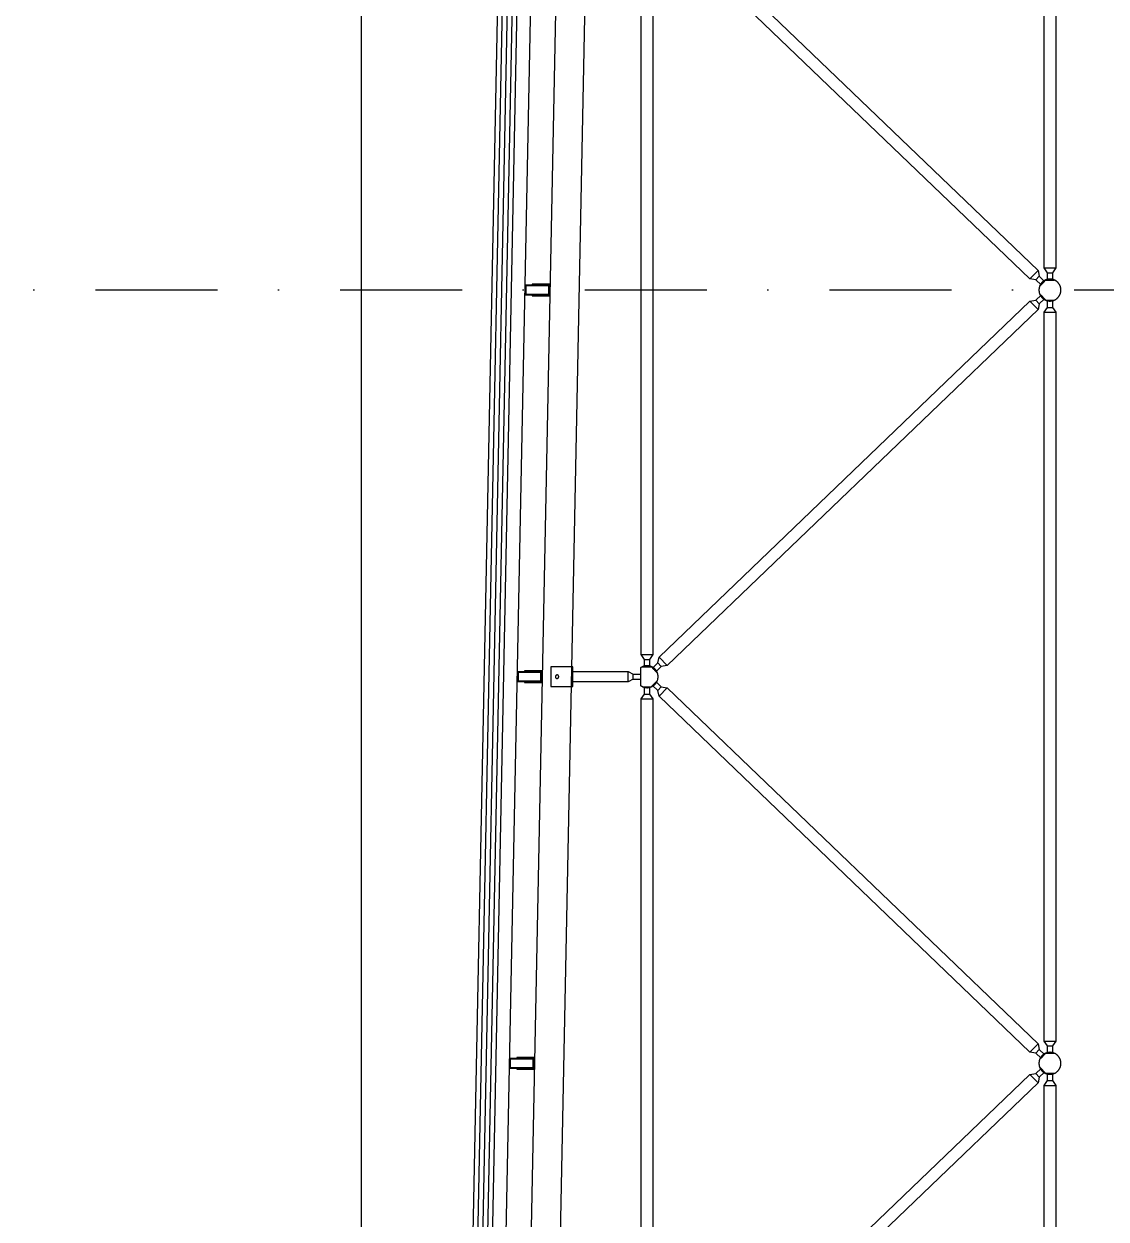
# Model space of a CAD drawing. Header units: centimetres. Extents: x 26569 to 160723, y -3143 to 14565.
# Drawn here: x 45712.4 to 45934, y 2597.7 to 2842.4 of the extents above; entities that cross this region are included whole.
import ezdxf

# ---------------------------------------------------------------- set-up
doc = ezdxf.new("R2010")
doc.units = ezdxf.units.CM
doc.header["$LTSCALE"] = 100
doc.linetypes.add('DASHDOT2', pattern=[0.5, 0.25, -0.125, 0, -0.125])
doc.linetypes.add('HIDDEN', pattern=[9.525, 6.35, -3.175])
for name, color, linetype in [('A-ANNO-GRID', 155, 'DASHDOT2'), ('A-ELEV-01', 255, 'Continuous'), ('A-ELEV-02', 253, 'Continuous'), ('A-WALL-INSL', 249, 'Continuous'), ('A-WALL-SNWPNL', 200, 'Continuous'), ('S-STEL', 3, 'Continuous')]:
    doc.layers.add(name, color=color, linetype=linetype)
doc.linetypes.add('BATTING', pattern='A,0.00254,-2.54,[134,ltypeshp.shx,S=2.54,R=0,X=-2.54,Y=0],-5.08,[134,ltypeshp.shx,S=2.54,R=180,X=2.54,Y=0],-2.54', length=10.16254)

msp = doc.modelspace()

# ---------------------------------------------------------------- linework, layer by layer
at = {"layer": 'A-ANNO-GRID'}
msp.add_line((45476.53, 2787.91), (46260.77, 2787.91), dxfattribs=at)
at = {"layer": 'A-ELEV-01'}
for points in [[(45795.99, 1837.9), (45823.74, 3225.4)], [(45802.73, 1917.32), (45828.1, 3185.74)], [(45808.73, 1917.32), (45834.1, 3185.74)]]:
    msp.add_lwpolyline(points, dxfattribs=at)
at = {"layer": 'A-ELEV-02'}
msp.add_line((45781.49, 383.1), (45781.49, 3292.7), dxfattribs=at)
for points in [[(45921.99, 2789.95), (45921.99, 2791.45), (45921.28, 2792.45), (45921.28, 2941.68), (45921.99, 2942.68), (45921.99, 2944.18)], [(45922.99, 2944.18), (45922.99, 2942.68), (45923.7, 2941.68), (45923.7, 2792.45), (45922.99, 2791.45), (45922.99, 2789.95)], [(45841.82, 2866.01), (45842.9, 2864.97), (45844.11, 2864.79), (45920.05, 2791.92), (45920.28, 2790.72), (45921.36, 2789.68), (45920.67, 2788.96), (45919.58, 2790), (45918.37, 2790.18), (45842.44, 2863.04), (45842.21, 2864.25), (45841.13, 2865.29)], [(45839.49, 2710.78), (45839.49, 2712.28), (45838.78, 2713.28), (45838.78, 2862.52), (45839.49, 2863.52), (45839.49, 2865.02)], [(45840.49, 2865.02), (45840.49, 2863.52), (45841.2, 2862.52), (45841.2, 2713.28), (45840.49, 2712.28), (45840.49, 2710.78)], [(45921.28, 2792.45), (45923.7, 2792.45)], [(45918.37, 2790.18), (45920.05, 2791.92)], [(45919.58, 2790), (45920.28, 2790.72)], [(45920.37, 2788.65), (45921.66, 2789.99)], [(45921.56, 2789.95), (45923.42, 2789.95)], [(45921.99, 2791.45), (45922.99, 2791.45)], [(45817.14, 2788.95), (45817.14, 2789.1)], [(45817.84, 2788.95), (45817.84, 2789.1)], [(45817.14, 2786.7), (45817.14, 2786.85)], [(45817.84, 2786.7), (45817.84, 2786.85)], [(45918.37, 2785.62), (45920.05, 2783.88)], [(45919.58, 2785.8), (45920.28, 2785.08)], [(45920.37, 2787.15), (45921.66, 2785.81)], [(45921.99, 2631.62), (45921.99, 2633.12), (45921.28, 2634.12), (45921.28, 2783.35), (45921.99, 2784.35), (45921.99, 2785.85)], [(45921.56, 2785.85), (45923.42, 2785.85)], [(45922.99, 2785.85), (45922.99, 2784.35), (45923.7, 2783.35), (45923.7, 2634.12), (45922.99, 2633.12), (45922.99, 2631.62)], [(45921.28, 2783.35), (45923.7, 2783.35)], [(45921.99, 2784.35), (45922.99, 2784.35)], [(45838.78, 2713.28), (45841.2, 2713.28)], [(45839.49, 2712.28), (45840.49, 2712.28)], [(45842.21, 2711.55), (45842.9, 2710.83)], [(45842.44, 2712.75), (45844.11, 2711.01)], [(45815.56, 2709.78), (45815.56, 2709.93)], [(45816.26, 2709.78), (45816.26, 2709.93)], [(45824.81, 2709.79), (45836.14, 2709.79)], [(45836.14, 2709.79), (45837.14, 2709.23)], [(45836.14, 2707.67), (45836.14, 2709.79)], [(45837.14, 2709.23), (45838.64, 2709.23)], [(45837.14, 2708.23), (45837.14, 2709.23)], [(45838.64, 2706.93), (45838.7, 2706.89), (45838.76, 2706.85), (45838.83, 2706.81), (45838.89, 2706.77), (45838.96, 2706.73), (45839.03, 2706.7), (45839.1, 2706.67), (45839.17, 2706.64), (45839.25, 2706.61), (45839.28, 2706.6), (45839.32, 2706.58), (45839.36, 2706.57), (45839.4, 2706.56), (45839.44, 2706.55), (45839.48, 2706.54), (45839.51, 2706.53), (45839.55, 2706.53), (45839.59, 2706.52), (45839.63, 2706.51), (45839.67, 2706.51), (45839.71, 2706.5), (45839.75, 2706.5), (45839.79, 2706.49), (45839.83, 2706.49), (45839.87, 2706.49), (45839.91, 2706.48), (45839.95, 2706.48), (45839.99, 2706.48), (45840.03, 2706.48), (45840.07, 2706.48), (45840.11, 2706.49), (45840.15, 2706.49), (45840.19, 2706.49), (45840.23, 2706.5), (45840.27, 2706.5), (45840.31, 2706.5), (45840.34, 2706.51), (45840.42, 2706.52), (45840.5, 2706.54), (45840.57, 2706.56), (45840.65, 2706.58), (45840.72, 2706.6), (45840.79, 2706.63), (45840.86, 2706.66), (45840.93, 2706.69), (45841, 2706.72), (45841.06, 2706.75), (45841.13, 2706.79), (45841.19, 2706.83), (45841.26, 2706.87), (45841.32, 2706.92), (45841.38, 2706.96), (45841.44, 2707.01), (45841.5, 2707.06), (45841.56, 2707.12), (45841.59, 2707.15), (45841.61, 2707.17), (45841.64, 2707.2), (45841.67, 2707.23), (45841.69, 2707.26), (45841.72, 2707.29), (45841.74, 2707.32), (45841.77, 2707.35), (45841.79, 2707.39), (45841.82, 2707.42), (45841.84, 2707.45), (45841.86, 2707.48), (45841.88, 2707.52), (45841.91, 2707.55), (45841.93, 2707.58), (45841.95, 2707.62), (45841.97, 2707.65), (45841.99, 2707.69), (45842, 2707.72), (45842.02, 2707.76), (45842.04, 2707.8), (45842.05, 2707.83), (45842.07, 2707.87), (45842.08, 2707.91), (45842.1, 2707.94), (45842.11, 2707.98), (45842.13, 2708.02), (45842.14, 2708.05), (45842.16, 2708.13), (45842.18, 2708.21), (45842.2, 2708.28), (45842.21, 2708.36), (45842.22, 2708.43), (45842.23, 2708.51), (45842.24, 2708.58), (45842.24, 2708.66), (45842.24, 2708.73), (45842.24, 2708.81), (45842.24, 2708.88), (45842.23, 2708.96), (45842.22, 2709.03), (45842.21, 2709.11), (45842.2, 2709.18), (45842.18, 2709.26), (45842.16, 2709.34), (45842.14, 2709.41), (45842.13, 2709.45), (45842.11, 2709.49), (45842.1, 2709.52), (45842.08, 2709.56), (45842.07, 2709.6), (45842.05, 2709.63), (45842.04, 2709.67), (45842.02, 2709.71), (45842, 2709.74), (45841.99, 2709.78), (45841.97, 2709.81), (45841.95, 2709.85), (45841.93, 2709.88), (45841.91, 2709.92), (45841.88, 2709.95), (45841.86, 2709.98), (45841.84, 2710.02), (45841.82, 2710.05), (45841.79, 2710.08), (45841.77, 2710.11), (45841.74, 2710.14), (45841.72, 2710.17), (45841.69, 2710.2), (45841.67, 2710.23), (45841.64, 2710.26), (45841.61, 2710.29), (45841.59, 2710.32), (45841.56, 2710.35), (45841.5, 2710.4), (45841.44, 2710.45), (45841.38, 2710.5), (45841.32, 2710.55), (45841.26, 2710.59), (45841.19, 2710.63), (45841.13, 2710.67), (45841.06, 2710.71), (45841, 2710.75), (45840.93, 2710.78), (45840.86, 2710.81), (45840.79, 2710.84), (45840.72, 2710.86), (45840.65, 2710.89), (45840.57, 2710.91), (45840.5, 2710.93), (45840.42, 2710.94), (45840.34, 2710.96), (45840.31, 2710.96), (45840.27, 2710.97), (45840.23, 2710.97), (45840.19, 2710.97), (45840.15, 2710.98), (45840.11, 2710.98), (45840.07, 2710.98), (45840.03, 2710.98), (45839.99, 2710.98), (45839.95, 2710.98), (45839.91, 2710.98), (45839.87, 2710.98), (45839.83, 2710.98), (45839.79, 2710.97), (45839.75, 2710.97), (45839.71, 2710.97), (45839.67, 2710.96), (45839.63, 2710.95), (45839.59, 2710.95), (45839.55, 2710.94), (45839.51, 2710.93), (45839.48, 2710.92), (45839.44, 2710.91), (45839.4, 2710.9), (45839.36, 2710.89), (45839.32, 2710.88), (45839.28, 2710.87), (45839.25, 2710.86), (45839.17, 2710.83), (45839.1, 2710.8), (45839.03, 2710.77), (45838.96, 2710.73), (45838.89, 2710.7), (45838.83, 2710.66), (45838.76, 2710.62), (45838.7, 2710.58), (45838.64, 2710.53)], [(45838.64, 2710.53), (45838.64, 2706.93)], [(45839.06, 2710.78), (45840.92, 2710.78)], [(45840.83, 2710.82), (45842.11, 2709.48)], [(45815.56, 2707.53), (45815.56, 2707.68)], [(45816.26, 2707.53), (45816.26, 2707.68)], [(45836.14, 2707.67), (45824.81, 2707.67)], [(45837.14, 2708.23), (45836.14, 2707.67)], [(45837.14, 2708.23), (45838.64, 2708.23)], [(45839.49, 2552.45), (45839.49, 2553.95), (45838.78, 2554.95), (45838.78, 2704.18), (45839.49, 2705.18), (45839.49, 2706.68)], [(45839.06, 2706.68), (45840.92, 2706.68)], [(45840.49, 2706.68), (45840.49, 2705.18), (45841.2, 2704.18), (45841.2, 2554.95), (45840.49, 2553.95), (45840.49, 2552.45)], [(45840.83, 2706.64), (45842.11, 2707.98)], [(45842.21, 2705.91), (45842.9, 2706.64)], [(45838.78, 2704.18), (45841.2, 2704.18)], [(45839.49, 2705.18), (45840.49, 2705.18)], [(45842.44, 2704.71), (45844.11, 2706.45)], [(45918.37, 2631.85), (45920.05, 2633.59)], [(45921.28, 2634.12), (45923.7, 2634.12)], [(45813.98, 2630.62), (45813.98, 2630.77)], [(45814.68, 2630.62), (45814.68, 2630.77)], [(45919.58, 2631.66), (45920.28, 2632.38)], [(45920.37, 2630.32), (45921.66, 2631.65)], [(45921.56, 2631.62), (45923.42, 2631.62)], [(45921.99, 2633.12), (45922.99, 2633.12)], [(45813.98, 2628.37), (45813.98, 2628.52)], [(45814.68, 2628.37), (45814.68, 2628.52)], [(45920.37, 2628.82), (45921.66, 2627.48)], [(45918.37, 2627.29), (45920.05, 2625.54)], [(45919.58, 2627.47), (45920.28, 2626.75)], [(45921.99, 2473.28), (45921.99, 2474.78), (45921.28, 2475.78), (45921.28, 2625.02), (45921.99, 2626.02), (45921.99, 2627.52)], [(45921.56, 2627.52), (45923.42, 2627.52)], [(45921.99, 2626.02), (45922.99, 2626.02)], [(45922.99, 2627.52), (45922.99, 2626.02), (45923.7, 2625.02), (45923.7, 2475.78), (45922.99, 2474.78), (45922.99, 2473.28)], [(45921.28, 2625.02), (45923.7, 2625.02)]]:
    msp.add_lwpolyline(points, dxfattribs=at)
for points in [[(45922.49, 2790.15), (45922.44, 2790.15), (45922.39, 2790.15), (45922.34, 2790.14), (45922.29, 2790.14), (45922.24, 2790.14), (45922.19, 2790.13), (45922.13, 2790.12), (45922.08, 2790.11), (45922.03, 2790.1), (45921.98, 2790.09), (45921.93, 2790.08), (45921.87, 2790.06), (45921.82, 2790.05), (45921.77, 2790.03), (45921.72, 2790.01), (45921.66, 2789.99), (45921.61, 2789.97), (45921.56, 2789.95), (45921.51, 2789.92), (45921.46, 2789.9), (45921.41, 2789.87), (45921.36, 2789.84), (45921.31, 2789.81), (45921.26, 2789.78), (45921.21, 2789.75), (45921.17, 2789.72), (45921.12, 2789.68), (45921.07, 2789.65), (45921.03, 2789.61), (45920.99, 2789.57), (45920.94, 2789.53), (45920.9, 2789.49), (45920.86, 2789.45), (45920.82, 2789.41), (45920.78, 2789.36), (45920.75, 2789.32), (45920.71, 2789.27), (45920.67, 2789.23), (45920.64, 2789.18), (45920.61, 2789.13), (45920.58, 2789.08), (45920.55, 2789.03), (45920.52, 2788.98), (45920.49, 2788.93), (45920.47, 2788.88), (45920.44, 2788.83), (45920.42, 2788.78), (45920.4, 2788.73), (45920.38, 2788.68), (45920.36, 2788.62), (45920.34, 2788.57), (45920.33, 2788.52), (45920.31, 2788.47), (45920.3, 2788.41), (45920.29, 2788.36), (45920.28, 2788.31), (45920.27, 2788.26), (45920.26, 2788.2), (45920.26, 2788.15), (45920.25, 2788.1), (45920.25, 2788.05), (45920.24, 2788), (45920.24, 2787.95), (45920.24, 2787.9), (45920.24, 2787.85), (45920.24, 2787.8), (45920.25, 2787.75), (45920.25, 2787.7), (45920.26, 2787.65), (45920.26, 2787.59), (45920.27, 2787.54), (45920.28, 2787.49), (45920.29, 2787.44), (45920.3, 2787.39), (45920.31, 2787.33), (45920.33, 2787.28), (45920.34, 2787.23), (45920.36, 2787.18), (45920.38, 2787.12), (45920.4, 2787.07), (45920.42, 2787.02), (45920.44, 2786.97), (45920.47, 2786.92), (45920.49, 2786.87), (45920.52, 2786.82), (45920.55, 2786.77), (45920.58, 2786.72), (45920.61, 2786.67), (45920.64, 2786.62), (45920.67, 2786.57), (45920.71, 2786.53), (45920.75, 2786.48), (45920.78, 2786.44), (45920.82, 2786.39), (45920.86, 2786.35), (45920.9, 2786.31), (45920.94, 2786.27), (45920.99, 2786.23), (45921.03, 2786.19), (45921.07, 2786.15), (45921.12, 2786.12), (45921.17, 2786.08), (45921.21, 2786.05), (45921.26, 2786.02), (45921.31, 2785.99), (45921.36, 2785.96), (45921.41, 2785.93), (45921.46, 2785.9), (45921.51, 2785.88), (45921.56, 2785.85), (45921.61, 2785.83), (45921.66, 2785.81), (45921.72, 2785.79), (45921.77, 2785.77), (45921.82, 2785.75), (45921.87, 2785.74), (45921.93, 2785.72), (45921.98, 2785.71), (45922.03, 2785.7), (45922.08, 2785.69), (45922.13, 2785.68), (45922.19, 2785.67), (45922.24, 2785.66), (45922.29, 2785.66), (45922.34, 2785.65), (45922.39, 2785.65), (45922.44, 2785.65), (45922.49, 2785.65), (45922.54, 2785.65), (45922.59, 2785.65), (45922.64, 2785.65), (45922.69, 2785.66), (45922.75, 2785.66), (45922.8, 2785.67), (45922.85, 2785.68), (45922.9, 2785.69), (45922.95, 2785.7), (45923.01, 2785.71), (45923.06, 2785.72), (45923.11, 2785.74), (45923.16, 2785.75), (45923.22, 2785.77), (45923.27, 2785.79), (45923.32, 2785.81), (45923.37, 2785.83), (45923.42, 2785.85), (45923.47, 2785.88), (45923.53, 2785.9), (45923.58, 2785.93), (45923.63, 2785.96), (45923.67, 2785.99), (45923.72, 2786.02), (45923.77, 2786.05), (45923.82, 2786.08), (45923.86, 2786.12), (45923.91, 2786.15), (45923.95, 2786.19), (45924, 2786.23), (45924.04, 2786.27), (45924.08, 2786.31), (45924.12, 2786.35), (45924.16, 2786.39), (45924.2, 2786.44), (45924.24, 2786.48), (45924.27, 2786.53), (45924.31, 2786.57), (45924.34, 2786.62), (45924.38, 2786.67), (45924.41, 2786.72), (45924.44, 2786.77), (45924.46, 2786.82), (45924.49, 2786.87), (45924.52, 2786.92), (45924.54, 2786.97), (45924.56, 2787.02), (45924.58, 2787.07), (45924.6, 2787.12), (45924.62, 2787.18), (45924.64, 2787.23), (45924.66, 2787.28), (45924.67, 2787.33), (45924.68, 2787.39), (45924.69, 2787.44), (45924.7, 2787.49), (45924.71, 2787.54), (45924.72, 2787.59), (45924.73, 2787.65), (45924.73, 2787.7), (45924.74, 2787.75), (45924.74, 2787.8), (45924.74, 2787.85), (45924.74, 2787.9), (45924.74, 2787.95), (45924.74, 2788), (45924.74, 2788.05), (45924.73, 2788.1), (45924.73, 2788.15), (45924.72, 2788.2), (45924.71, 2788.26), (45924.7, 2788.31), (45924.69, 2788.36), (45924.68, 2788.41), (45924.67, 2788.47), (45924.66, 2788.52), (45924.64, 2788.57), (45924.62, 2788.62), (45924.6, 2788.68), (45924.58, 2788.73), (45924.56, 2788.78), (45924.54, 2788.83), (45924.52, 2788.88), (45924.49, 2788.93), (45924.46, 2788.98), (45924.44, 2789.03), (45924.41, 2789.08), (45924.38, 2789.13), (45924.34, 2789.18), (45924.31, 2789.23), (45924.27, 2789.27), (45924.24, 2789.32), (45924.2, 2789.36), (45924.16, 2789.41), (45924.12, 2789.45), (45924.08, 2789.49), (45924.04, 2789.53), (45924, 2789.57), (45923.95, 2789.61), (45923.91, 2789.65), (45923.86, 2789.68), (45923.82, 2789.72), (45923.77, 2789.75), (45923.72, 2789.78), (45923.67, 2789.81), (45923.63, 2789.84), (45923.58, 2789.87), (45923.53, 2789.9), (45923.47, 2789.92), (45923.42, 2789.95), (45923.37, 2789.97), (45923.32, 2789.99), (45923.27, 2790.01), (45923.22, 2790.03), (45923.16, 2790.05), (45923.11, 2790.06), (45923.06, 2790.08), (45923.01, 2790.09), (45922.95, 2790.1), (45922.9, 2790.11), (45922.85, 2790.12), (45922.8, 2790.13), (45922.75, 2790.14), (45922.69, 2790.14), (45922.64, 2790.14), (45922.59, 2790.15), (45922.54, 2790.15)], [(45819.99, 2788.95), (45819.99, 2786.85), (45816.49, 2786.85), (45816.49, 2786.7), (45820.14, 2786.7), (45820.14, 2789.1), (45816.49, 2789.1), (45816.49, 2788.95)], [(45841.13, 2710.51), (45842.21, 2711.55), (45842.44, 2712.75), (45918.37, 2785.62), (45919.58, 2785.8), (45920.67, 2786.84), (45921.36, 2786.12), (45920.28, 2785.08), (45920.05, 2783.88), (45844.11, 2711.01), (45842.9, 2710.83), (45841.82, 2709.79)], [(45818.41, 2709.78), (45818.41, 2707.68), (45814.91, 2707.68), (45814.91, 2707.53), (45818.56, 2707.53), (45818.56, 2709.93), (45814.91, 2709.93), (45814.91, 2709.78)], [(45820.31, 2710.73), (45820.31, 2706.73), (45824.81, 2706.73), (45824.81, 2710.73)], [(45821.56, 2709.08), (45821.55, 2709.08), (45821.55, 2709.08), (45821.54, 2709.08), (45821.53, 2709.08), (45821.52, 2709.08), (45821.51, 2709.08), (45821.51, 2709.08), (45821.5, 2709.08), (45821.49, 2709.08), (45821.48, 2709.07), (45821.47, 2709.07), (45821.46, 2709.07), (45821.46, 2709.07), (45821.45, 2709.06), (45821.44, 2709.06), (45821.43, 2709.06), (45821.42, 2709.05), (45821.42, 2709.05), (45821.41, 2709.05), (45821.4, 2709.04), (45821.39, 2709.04), (45821.38, 2709.04), (45821.38, 2709.03), (45821.37, 2709.03), (45821.36, 2709.02), (45821.35, 2709.02), (45821.35, 2709.01), (45821.34, 2709), (45821.33, 2709), (45821.33, 2708.99), (45821.32, 2708.99), (45821.31, 2708.98), (45821.31, 2708.97), (45821.3, 2708.97), (45821.3, 2708.96), (45821.29, 2708.95), (45821.28, 2708.95), (45821.28, 2708.94), (45821.27, 2708.93), (45821.27, 2708.92), (45821.26, 2708.92), (45821.26, 2708.91), (45821.25, 2708.9), (45821.25, 2708.89), (45821.25, 2708.89), (45821.24, 2708.88), (45821.24, 2708.87), (45821.24, 2708.86), (45821.23, 2708.85), (45821.23, 2708.85), (45821.23, 2708.84), (45821.22, 2708.83), (45821.22, 2708.82), (45821.22, 2708.81), (45821.22, 2708.8), (45821.22, 2708.8), (45821.22, 2708.79), (45821.21, 2708.78), (45821.21, 2708.77), (45821.21, 2708.76), (45821.21, 2708.76), (45821.21, 2708.75), (45821.21, 2708.74), (45821.21, 2708.73), (45821.21, 2708.73), (45821.21, 2708.72), (45821.21, 2708.71), (45821.21, 2708.7), (45821.21, 2708.69), (45821.21, 2708.69), (45821.22, 2708.68), (45821.22, 2708.67), (45821.22, 2708.66), (45821.22, 2708.65), (45821.22, 2708.64), (45821.22, 2708.64), (45821.23, 2708.63), (45821.23, 2708.62), (45821.23, 2708.61), (45821.24, 2708.6), (45821.24, 2708.6), (45821.24, 2708.59), (45821.25, 2708.58), (45821.25, 2708.57), (45821.25, 2708.56), (45821.26, 2708.56), (45821.26, 2708.55), (45821.27, 2708.54), (45821.27, 2708.53), (45821.28, 2708.53), (45821.28, 2708.52), (45821.29, 2708.51), (45821.3, 2708.51), (45821.3, 2708.5), (45821.31, 2708.49), (45821.31, 2708.49), (45821.32, 2708.48), (45821.33, 2708.47), (45821.33, 2708.47), (45821.34, 2708.46), (45821.35, 2708.46), (45821.35, 2708.45), (45821.36, 2708.44), (45821.37, 2708.44), (45821.38, 2708.44), (45821.38, 2708.43), (45821.39, 2708.43), (45821.4, 2708.42), (45821.41, 2708.42), (45821.42, 2708.41), (45821.42, 2708.41), (45821.43, 2708.41), (45821.44, 2708.4), (45821.45, 2708.4), (45821.46, 2708.4), (45821.46, 2708.4), (45821.47, 2708.39), (45821.48, 2708.39), (45821.49, 2708.39), (45821.5, 2708.39), (45821.51, 2708.39), (45821.51, 2708.39), (45821.52, 2708.39), (45821.53, 2708.38), (45821.54, 2708.38), (45821.55, 2708.38), (45821.55, 2708.38), (45821.56, 2708.38), (45821.57, 2708.38), (45821.58, 2708.38), (45821.58, 2708.38), (45821.59, 2708.38), (45821.6, 2708.39), (45821.61, 2708.39), (45821.62, 2708.39), (45821.62, 2708.39), (45821.63, 2708.39), (45821.64, 2708.39), (45821.65, 2708.39), (45821.66, 2708.4), (45821.67, 2708.4), (45821.67, 2708.4), (45821.68, 2708.4), (45821.69, 2708.41), (45821.7, 2708.41), (45821.71, 2708.41), (45821.71, 2708.42), (45821.72, 2708.42), (45821.73, 2708.43), (45821.74, 2708.43), (45821.75, 2708.44), (45821.75, 2708.44), (45821.76, 2708.44), (45821.77, 2708.45), (45821.77, 2708.46), (45821.78, 2708.46), (45821.79, 2708.47), (45821.8, 2708.47), (45821.8, 2708.48), (45821.81, 2708.49), (45821.81, 2708.49), (45821.82, 2708.5), (45821.83, 2708.51), (45821.83, 2708.51), (45821.84, 2708.52), (45821.84, 2708.53), (45821.85, 2708.53), (45821.85, 2708.54), (45821.86, 2708.55), (45821.86, 2708.56), (45821.87, 2708.56), (45821.87, 2708.57), (45821.88, 2708.58), (45821.88, 2708.59), (45821.88, 2708.6), (45821.89, 2708.6), (45821.89, 2708.61), (45821.89, 2708.62), (45821.9, 2708.63), (45821.9, 2708.64), (45821.9, 2708.64), (45821.9, 2708.65), (45821.9, 2708.66), (45821.91, 2708.67), (45821.91, 2708.68), (45821.91, 2708.69), (45821.91, 2708.69), (45821.91, 2708.7), (45821.91, 2708.71), (45821.91, 2708.72), (45821.91, 2708.73), (45821.91, 2708.73), (45821.91, 2708.74), (45821.91, 2708.75), (45821.91, 2708.76), (45821.91, 2708.76), (45821.91, 2708.77), (45821.91, 2708.78), (45821.91, 2708.79), (45821.91, 2708.8), (45821.9, 2708.8), (45821.9, 2708.81), (45821.9, 2708.82), (45821.9, 2708.83), (45821.9, 2708.84), (45821.89, 2708.85), (45821.89, 2708.85), (45821.89, 2708.86), (45821.88, 2708.87), (45821.88, 2708.88), (45821.88, 2708.89), (45821.87, 2708.89), (45821.87, 2708.9), (45821.86, 2708.91), (45821.86, 2708.92), (45821.85, 2708.92), (45821.85, 2708.93), (45821.84, 2708.94), (45821.84, 2708.95), (45821.83, 2708.95), (45821.83, 2708.96), (45821.82, 2708.97), (45821.81, 2708.97), (45821.81, 2708.98), (45821.8, 2708.99), (45821.8, 2708.99), (45821.79, 2709), (45821.78, 2709), (45821.77, 2709.01), (45821.77, 2709.02), (45821.76, 2709.02), (45821.75, 2709.03), (45821.75, 2709.03), (45821.74, 2709.04), (45821.73, 2709.04), (45821.72, 2709.04), (45821.71, 2709.05), (45821.71, 2709.05), (45821.7, 2709.05), (45821.69, 2709.06), (45821.68, 2709.06), (45821.67, 2709.06), (45821.67, 2709.07), (45821.66, 2709.07), (45821.65, 2709.07), (45821.64, 2709.07), (45821.63, 2709.08), (45821.62, 2709.08), (45821.62, 2709.08), (45821.61, 2709.08), (45821.6, 2709.08), (45821.59, 2709.08), (45821.58, 2709.08), (45821.58, 2709.08), (45821.57, 2709.08)], [(45920.67, 2630.62), (45919.58, 2631.66), (45918.37, 2631.85), (45842.44, 2704.71), (45842.21, 2705.91), (45841.13, 2706.95), (45841.82, 2707.67), (45842.9, 2706.64), (45844.11, 2706.45), (45920.05, 2633.59), (45920.28, 2632.38), (45921.36, 2631.35)], [(45816.83, 2630.62), (45816.83, 2628.52), (45813.33, 2628.52), (45813.33, 2628.37), (45816.98, 2628.37), (45816.98, 2630.77), (45813.33, 2630.77), (45813.33, 2630.62)], [(45922.49, 2631.82), (45922.44, 2631.82), (45922.39, 2631.81), (45922.34, 2631.81), (45922.29, 2631.81), (45922.24, 2631.8), (45922.19, 2631.8), (45922.13, 2631.79), (45922.08, 2631.78), (45922.03, 2631.77), (45921.98, 2631.76), (45921.93, 2631.74), (45921.87, 2631.73), (45921.82, 2631.71), (45921.77, 2631.7), (45921.72, 2631.68), (45921.66, 2631.66), (45921.61, 2631.64), (45921.56, 2631.61), (45921.51, 2631.59), (45921.46, 2631.56), (45921.41, 2631.54), (45921.36, 2631.51), (45921.31, 2631.48), (45921.26, 2631.45), (45921.21, 2631.42), (45921.17, 2631.38), (45921.12, 2631.35), (45921.07, 2631.31), (45921.03, 2631.28), (45920.99, 2631.24), (45920.94, 2631.2), (45920.9, 2631.16), (45920.86, 2631.12), (45920.82, 2631.07), (45920.78, 2631.03), (45920.75, 2630.98), (45920.71, 2630.94), (45920.67, 2630.89), (45920.64, 2630.85), (45920.61, 2630.8), (45920.58, 2630.75), (45920.55, 2630.7), (45920.52, 2630.65), (45920.49, 2630.6), (45920.47, 2630.55), (45920.44, 2630.5), (45920.42, 2630.45), (45920.4, 2630.39), (45920.38, 2630.34), (45920.36, 2630.29), (45920.34, 2630.24), (45920.33, 2630.19), (45920.31, 2630.13), (45920.3, 2630.08), (45920.29, 2630.03), (45920.28, 2629.98), (45920.27, 2629.92), (45920.26, 2629.87), (45920.26, 2629.82), (45920.25, 2629.77), (45920.25, 2629.72), (45920.24, 2629.67), (45920.24, 2629.62), (45920.24, 2629.57), (45920.24, 2629.52), (45920.24, 2629.47), (45920.25, 2629.42), (45920.25, 2629.36), (45920.26, 2629.31), (45920.26, 2629.26), (45920.27, 2629.21), (45920.28, 2629.16), (45920.29, 2629.1), (45920.3, 2629.05), (45920.31, 2629), (45920.33, 2628.95), (45920.34, 2628.89), (45920.36, 2628.84), (45920.38, 2628.79), (45920.4, 2628.74), (45920.42, 2628.69), (45920.44, 2628.63), (45920.47, 2628.58), (45920.49, 2628.53), (45920.52, 2628.48), (45920.55, 2628.43), (45920.58, 2628.38), (45920.61, 2628.33), (45920.64, 2628.29), (45920.67, 2628.24), (45920.71, 2628.19), (45920.75, 2628.15), (45920.78, 2628.1), (45920.82, 2628.06), (45920.86, 2628.02), (45920.9, 2627.98), (45920.94, 2627.93), (45920.99, 2627.9), (45921.03, 2627.86), (45921.07, 2627.82), (45921.12, 2627.78), (45921.17, 2627.75), (45921.21, 2627.72), (45921.26, 2627.68), (45921.31, 2627.65), (45921.36, 2627.62), (45921.41, 2627.59), (45921.46, 2627.57), (45921.51, 2627.54), (45921.56, 2627.52), (45921.61, 2627.5), (45921.66, 2627.47), (45921.72, 2627.45), (45921.77, 2627.44), (45921.82, 2627.42), (45921.87, 2627.4), (45921.93, 2627.39), (45921.98, 2627.38), (45922.03, 2627.36), (45922.08, 2627.35), (45922.13, 2627.34), (45922.19, 2627.34), (45922.24, 2627.33), (45922.29, 2627.33), (45922.34, 2627.32), (45922.39, 2627.32), (45922.44, 2627.32), (45922.49, 2627.32), (45922.54, 2627.32), (45922.59, 2627.32), (45922.64, 2627.32), (45922.69, 2627.33), (45922.75, 2627.33), (45922.8, 2627.34), (45922.85, 2627.34), (45922.9, 2627.35), (45922.95, 2627.36), (45923.01, 2627.38), (45923.06, 2627.39), (45923.11, 2627.4), (45923.16, 2627.42), (45923.22, 2627.44), (45923.27, 2627.45), (45923.32, 2627.47), (45923.37, 2627.5), (45923.42, 2627.52), (45923.47, 2627.54), (45923.53, 2627.57), (45923.58, 2627.59), (45923.63, 2627.62), (45923.67, 2627.65), (45923.72, 2627.68), (45923.77, 2627.72), (45923.82, 2627.75), (45923.86, 2627.78), (45923.91, 2627.82), (45923.95, 2627.86), (45924, 2627.9), (45924.04, 2627.93), (45924.08, 2627.98), (45924.12, 2628.02), (45924.16, 2628.06), (45924.2, 2628.1), (45924.24, 2628.15), (45924.27, 2628.19), (45924.31, 2628.24), (45924.34, 2628.29), (45924.38, 2628.33), (45924.41, 2628.38), (45924.44, 2628.43), (45924.46, 2628.48), (45924.49, 2628.53), (45924.52, 2628.58), (45924.54, 2628.63), (45924.56, 2628.69), (45924.58, 2628.74), (45924.6, 2628.79), (45924.62, 2628.84), (45924.64, 2628.89), (45924.66, 2628.95), (45924.67, 2629), (45924.68, 2629.05), (45924.69, 2629.1), (45924.7, 2629.16), (45924.71, 2629.21), (45924.72, 2629.26), (45924.73, 2629.31), (45924.73, 2629.36), (45924.74, 2629.42), (45924.74, 2629.47), (45924.74, 2629.52), (45924.74, 2629.57), (45924.74, 2629.62), (45924.74, 2629.67), (45924.74, 2629.72), (45924.73, 2629.77), (45924.73, 2629.82), (45924.72, 2629.87), (45924.71, 2629.92), (45924.7, 2629.98), (45924.69, 2630.03), (45924.68, 2630.08), (45924.67, 2630.13), (45924.66, 2630.19), (45924.64, 2630.24), (45924.62, 2630.29), (45924.6, 2630.34), (45924.58, 2630.39), (45924.56, 2630.45), (45924.54, 2630.5), (45924.52, 2630.55), (45924.49, 2630.6), (45924.46, 2630.65), (45924.44, 2630.7), (45924.41, 2630.75), (45924.38, 2630.8), (45924.34, 2630.85), (45924.31, 2630.89), (45924.27, 2630.94), (45924.24, 2630.98), (45924.2, 2631.03), (45924.16, 2631.07), (45924.12, 2631.12), (45924.08, 2631.16), (45924.04, 2631.2), (45924, 2631.24), (45923.95, 2631.28), (45923.91, 2631.31), (45923.86, 2631.35), (45923.82, 2631.38), (45923.77, 2631.42), (45923.72, 2631.45), (45923.67, 2631.48), (45923.63, 2631.51), (45923.58, 2631.54), (45923.53, 2631.56), (45923.47, 2631.59), (45923.42, 2631.61), (45923.37, 2631.64), (45923.32, 2631.66), (45923.27, 2631.68), (45923.22, 2631.7), (45923.16, 2631.71), (45923.11, 2631.73), (45923.06, 2631.74), (45923.01, 2631.76), (45922.95, 2631.77), (45922.9, 2631.78), (45922.85, 2631.79), (45922.8, 2631.8), (45922.75, 2631.8), (45922.69, 2631.81), (45922.64, 2631.81), (45922.59, 2631.81), (45922.54, 2631.82)], [(45841.13, 2552.18), (45842.21, 2553.22), (45842.44, 2554.42), (45918.37, 2627.29), (45919.58, 2627.47), (45920.67, 2628.51), (45921.36, 2627.79), (45920.28, 2626.75), (45920.05, 2625.54), (45844.11, 2552.68), (45842.9, 2552.5), (45841.82, 2551.46)]]:
    msp.add_lwpolyline(points, close=True, dxfattribs=at)
at = {"layer": 'A-ELEV-02', "linetype": 'HIDDEN', "ltscale": 0.01}
msp.add_lwpolyline([(45824.56, 2706.73), (45824.56, 2710.73)], dxfattribs=at)
at = {"layer": 'A-WALL-INSL'}
for points in [[(45789.24, 1837.98), (45816.99, 3225.4)], [(45791.24, 1837.94), (45818.99, 3225.4)]]:
    msp.add_lwpolyline(points, dxfattribs=at)
at = {"layer": 'A-WALL-INSL', "linetype": 'BATTING', "ltscale": 0.002}
for points in [[(45790.24, 1837.96), (45817.99, 3225.42)], [(45792.24, 1837.92), (45819.99, 3225.42)]]:
    msp.add_lwpolyline(points, dxfattribs=at)
at = {"layer": 'A-WALL-SNWPNL', "ltscale": 100}
msp.add_lwpolyline([(45793.24, 1837.9), (45820.99, 3225.4)], dxfattribs=at)
at = {"layer": 'S-STEL'}
for points in [[(45819.99, 2786.9), (45819.99, 2788.9), (45814.99, 2788.9), (45814.99, 2786.9)], [(45819.84, 2787.05), (45819.84, 2788.75), (45815.14, 2788.75), (45815.14, 2787.05)], [(45818.41, 2707.73), (45818.41, 2709.73), (45813.41, 2709.73), (45813.41, 2707.73)], [(45818.26, 2707.88), (45818.26, 2709.58), (45813.56, 2709.58), (45813.56, 2707.88)], [(45816.83, 2628.57), (45816.83, 2630.57), (45811.83, 2630.57), (45811.83, 2628.57)], [(45816.68, 2628.72), (45816.68, 2630.42), (45811.98, 2630.42), (45811.98, 2628.72)]]:
    msp.add_lwpolyline(points, close=True, dxfattribs=at)

doc.saveas('drawing.dxf')
